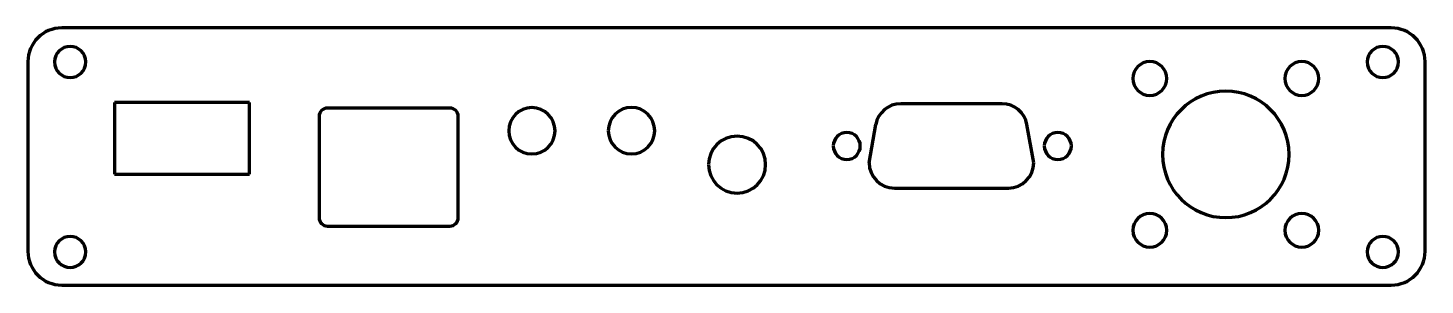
# Model space of a CAD drawing. Header units: millimetres. Extents: x -166 to 0, y 6 to 36.
import ezdxf

# ---------------------------------------------------------------- set-up
doc = ezdxf.new("R2010")
doc.units = ezdxf.units.MM
doc.layers.get('0').update_dxf_attribs({"lineweight": 70})

msp = doc.modelspace()

# ---------------------------------------------------------------- linework, layer by layer
for p, q in [((-4, 36.33), (-161.5, 36.33)), ((-165.5, 32.33), (-165.5, 9.83)), ((0, 9.83), (0, 32.33)), ((-155.25, 27.48), (-155.25, 18.98)), ((-139.25, 27.48), (-155.25, 27.48)), ((-139.25, 18.98), (-139.25, 27.48)), ((-115.52, 26.83), (-130.02, 26.83)), ((-50.11, 27.34), (-62.11, 27.34)), ((-131.02, 25.83), (-131.02, 13.83)), ((-114.52, 13.83), (-114.52, 25.83)), ((-65.86, 20.34), (-65.06, 24.86)), ((-46.36, 20.34), (-47.16, 24.86)), ((-155.25, 18.98), (-139.25, 18.98)), ((-62.86, 17.34), (-49.36, 17.34)), ((-130.02, 12.83), (-115.52, 12.83)), ((-161.5, 5.83), (-4, 5.83))]:
    msp.add_line(p, q)
at = {"extrusion": (-2.57955e-16, -2.12516e-16, -1)}
for centre, radius in [((160.5, 32.29), 1.85), ((5, 32.29), 1.85), ((32.6, 30.33), 2), ((14.6, 30.33), 2), ((23.6, 21.33), 7.5), ((105.8, 24.13), 2.75), ((94, 24.14), 2.75), ((81.5, 20.12), 3.38), ((68.5, 22.33), 1.6), ((43.5, 22.33), 1.6), ((32.6, 12.33), 2), ((14.6, 12.33), 2), ((160.5, 9.76), 1.85), ((5, 9.76), 1.85)]:
    msp.add_circle(centre, radius, dxfattribs=at)
for centre, radius, start, end in [((-161.5, 32.33), 4, 90, 180), ((-4, 32.33), 4, 360, 90), ((-130.02, 25.83), 1, 90, 180), ((-115.52, 25.83), 1, 0, 90), ((-62.11, 24.34), 3, 90, 170), ((-50.11, 24.34), 3, 10, 90), ((-62.86, 20.34), 3, 180, 270), ((-49.36, 20.34), 3, 270, 0), ((-130.02, 13.83), 1, 180, 270), ((-115.52, 13.83), 1, 270, 360), ((-161.5, 9.83), 4, 180, 270), ((-4, 9.83), 4, 270, 360)]:
    msp.add_arc(centre, radius, start, end)

doc.saveas('drawing.dxf')
